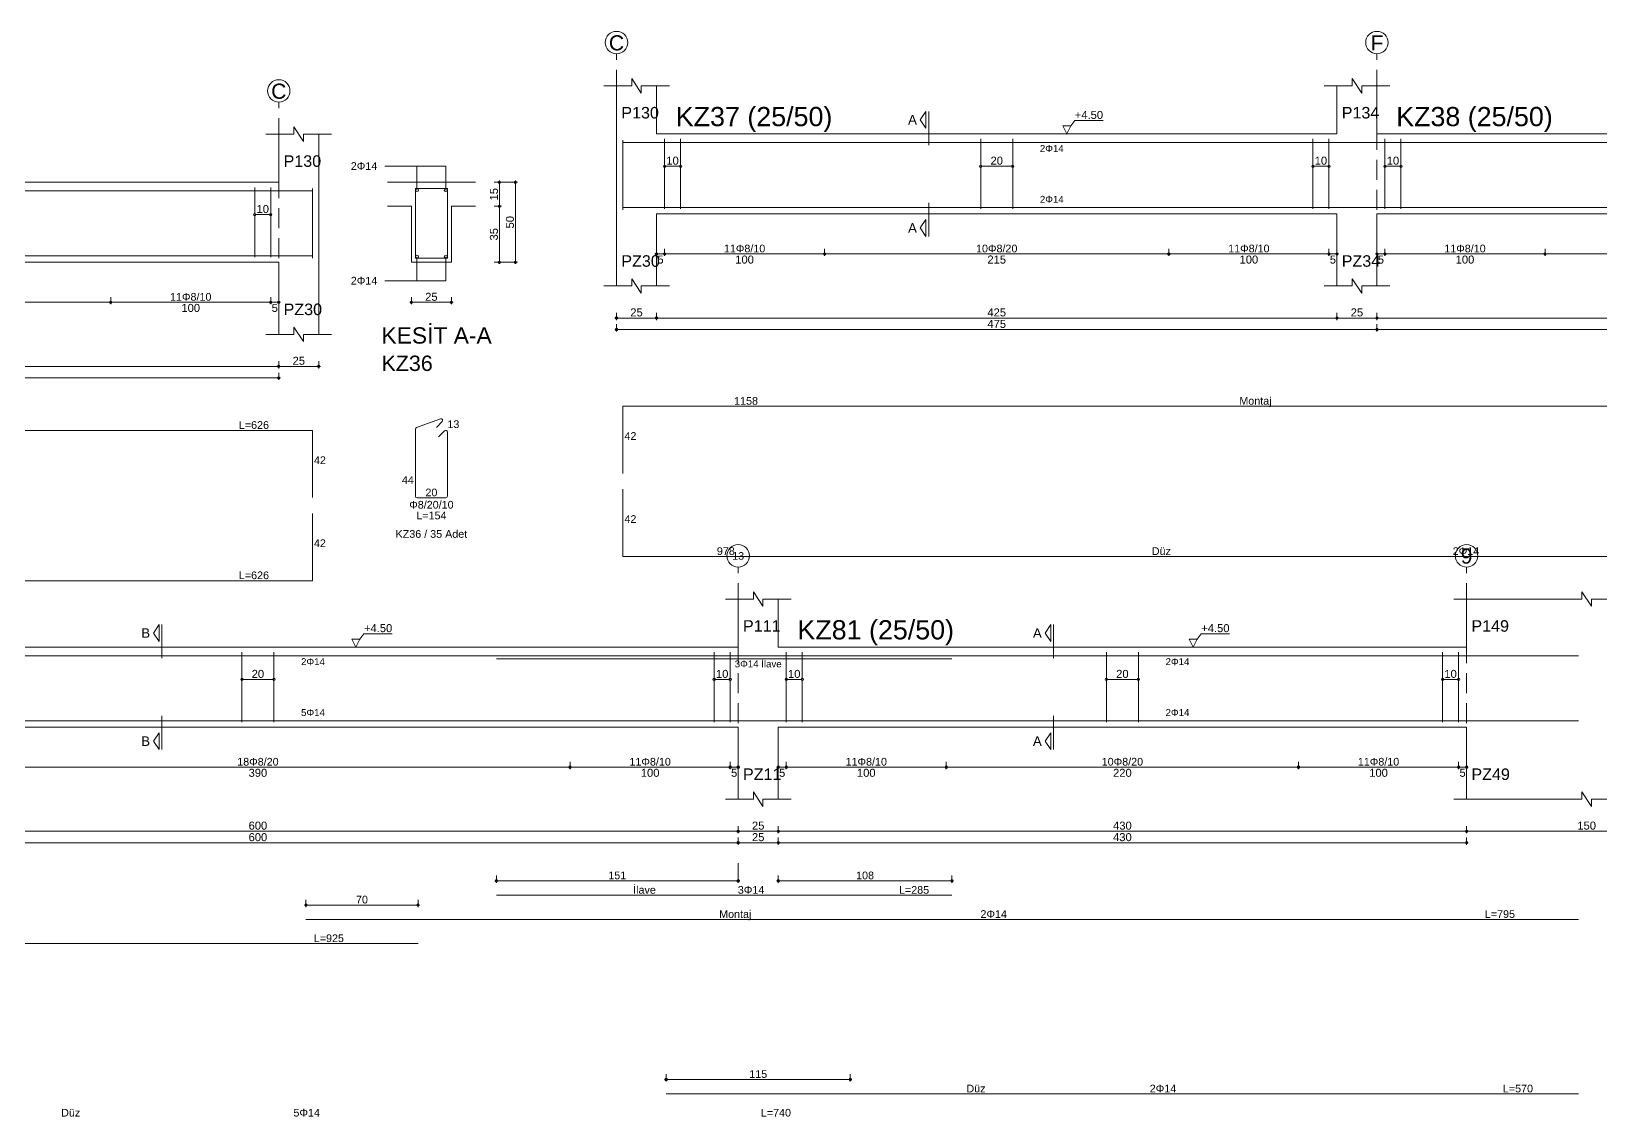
# Model space of a CAD drawing. Header units: millimetres. Extents: x 2232 to 85269, y -3593 to 5869.
# Drawn here: x 23873 to 25343, y -2562 to -1545 of the extents above; entities that cross this region are included whole.
import ezdxf

# ---------------------------------------------------------------- set-up
doc = ezdxf.new("R2010")
doc.units = ezdxf.units.MM
doc.linetypes.add('DASHDOT2', pattern=[12.7, 6.35, -3.175, 0, -3.175])
doc.linetypes.add('DASHED4', pattern=[18.75, 12.5, -6.25])
doc.layers.add('aks', color=251, linetype='DASHDOT2', lineweight=35)
for name, color, linetype in [('Donatı Topl. Uzun. Yazısı', 7, 'Continuous'), ('Donatı Uz. Yazısı', 7, 'Continuous'), ('Donatı Yazısı', 7, 'Continuous'), ('Donatı Çizgisi', 7, 'Continuous'), ('Kiriş', 7, 'Continuous'), ('Standart', 7, 'Continuous'), ('Ölçülendirme', 7, 'Continuous')]:
    doc.layers.add(name, color=color, linetype=linetype)
doc.styles.add('arial_1_18', font='arial.ttf', dxfattribs={"height": 0.2})

# ---------------------------------------------------------------- blocks, each defined once
blk = doc.blocks.new('IDE212Entity7296')
at = {"layer": 'aks', "color": 30, "linetype": 'DASHED4', "lineweight": 5}
for points in [[(21820.66, 2001.7), (21820.66, 2136.7)], [(22345.66, 2001.7), (22345.66, 2136.7)]]:
    blk.add_lwpolyline(points, dxfattribs=at)
at = {"layer": 'aks', "color": 1, "linetype": 'Continuous', "lineweight": 5}
for centre in [(21820.66, 2143.7), (22345.66, 2143.7)]:
    blk.add_circle(centre, 7, dxfattribs=at)
at = {"layer": 'Donatı Çizgisi', "color": 5, "linetype": 'Continuous', "lineweight": 5}
for points in [[(21824.66, 2039.3), (21824.66, 2082.7)], [(21824.66, 2081.3), (22366.66, 2081.3)], [(21850.66, 2039.9), (21850.66, 2083.5)], [(21860.66, 2039.9), (21860.66, 2083.5)], [(22085.66, 2039.9), (22085.66, 2083.5)], [(22105.66, 2039.9), (22105.66, 2083.5)], [(22330.66, 2039.9), (22330.66, 2083.5)], [(22340.66, 2039.9), (22340.66, 2083.5)], [(22366.66, 2039.3), (22366.66, 2082.7)], [(22431, 2039.2), (22431, 2082.8)], [(22431, 2082.8), (22451, 2082.8)], [(22451, 2039.2), (22451, 2082.8)], [(21824.66, 2040.7), (22366.66, 2040.7)], [(22431, 2039.2), (22451, 2039.2)], [(21824.66, 1889.7), (21824.66, 1931.7)], [(21824.66, 1931.7), (22366.66, 1931.7)], [(22366.66, 1889.7), (22366.66, 1931.7)], [(22431, 1890.62), (22431, 1932.49)], [(22431.67, 1933.44), (22446.67, 1938.91)], [(22444.1, 1933.59), (22447.74, 1937.23)], [(22445.48, 1927.68), (22449.25, 1931.46)], [(22451, 1890.62), (22451, 1930.74)], [(22432.02, 1889.6), (22449.98, 1889.6)], [(21824.66, 1837.85), (21824.66, 1879.85)], [(22366.66, 1837.85), (22366.66, 1879.85)], [(21824.66, 1837.85), (22366.66, 1837.85)]]:
    blk.add_lwpolyline(points, dxfattribs=at)
for centre in [(22432, 2081.8), (22450, 2081.8), (22432, 2040.2), (22450, 2040.2)]:
    blk.add_circle(centre, 1, dxfattribs=at)
for centre, start, end in [((22432.02, 1932.49), 110, 180), ((22447.02, 1937.95), 315, 110), ((22449.98, 1930.74), 0, 135), ((22432.02, 1890.62), 180, 270), ((22449.98, 1890.62), 270, 0)]:
    blk.add_arc(centre, 1.02, start, end, dxfattribs=at)
at = {"layer": 'Kiriş', "color": 1, "linetype": 'Continuous', "lineweight": 5}
for points in [[(21830.16, 2116.7), (21830.16, 2121.2)], [(21836.16, 2112.2), (21830.16, 2121.2)], [(22355.16, 2116.7), (22355.16, 2121.2)], [(22361.16, 2112.2), (22355.16, 2121.2)], [(21812.66, 2116.7), (21830.16, 2116.7)], [(21820.66, 1991.7), (21820.66, 2116.7)], [(21836.16, 2112.2), (21836.16, 2116.7)], [(21836.16, 2116.7), (21853.66, 2116.7)], [(21845.66, 2086.7), (21845.66, 2116.7)], [(22337.66, 2116.7), (22355.16, 2116.7)], [(22345.66, 2086.7), (22345.66, 2116.7)], [(22361.16, 2116.7), (22378.66, 2116.7)], [(22361.16, 2112.2), (22361.16, 2116.7)], [(22370.66, 1991.7), (22370.66, 2116.7)], [(21845.66, 2086.7), (22345.66, 2086.7)], [(22413.5, 2086.7), (22468.5, 2086.7)], [(22413.5, 2071.7), (22428.5, 2071.7)], [(22428.5, 2036.7), (22428.5, 2071.7)], [(22453.5, 2071.7), (22468.5, 2071.7)], [(22453.5, 2036.7), (22453.5, 2071.7)], [(21845.66, 2036.7), (22345.66, 2036.7)], [(21845.66, 1991.7), (21845.66, 2036.7)], [(22345.66, 1991.7), (22345.66, 2036.7)], [(22428.5, 2036.7), (22453.5, 2036.7)], [(21812.66, 1991.7), (21830.16, 1991.7)], [(21836.16, 1987.2), (21830.16, 1996.2)], [(21830.16, 1991.7), (21830.16, 1996.2)], [(21836.16, 1991.7), (21853.66, 1991.7)], [(21836.16, 1987.2), (21836.16, 1991.7)], [(22337.66, 1991.7), (22355.16, 1991.7)], [(22361.16, 1987.2), (22355.16, 1996.2)], [(22355.16, 1991.7), (22355.16, 1996.2)], [(22361.16, 1991.7), (22378.66, 1991.7)], [(22361.16, 1987.2), (22361.16, 1991.7)]]:
    blk.add_lwpolyline(points, dxfattribs=at)
at = {"layer": 'Ölçülendirme', "color": 1, "linetype": 'Continuous', "lineweight": 5}
for points in [[(22040.41, 2095.45), (22043.91, 2100.7)], [(22043.91, 2090.2), (22043.91, 2100.7)], [(22045.66, 2079.7), (22045.66, 2100.7)], [(22043.91, 2090.2), (22040.41, 2095.45)], [(22146.91, 2086.7), (22144.41, 2091.7)], [(22144.41, 2091.7), (22149.41, 2091.7)], [(22149.41, 2091.7), (22146.91, 2086.7)], [(22149.41, 2091.7), (22151.91, 2095.03)], [(22151.91, 2095.03), (22169.59, 2095.03)], [(22412, 2096.8), (22450, 2096.8)], [(22432, 2081.8), (22432, 2096.8)], [(22450, 2081.8), (22450, 2096.8)], [(22146.91, 2086.7), (22146.91, 2086.7)], [(22480.25, 2086.7), (22494.75, 2086.7)], [(22483.5, 2035.7), (22483.5, 2087.7)], [(22493.5, 2035.7), (22493.5, 2087.7)], [(22480.25, 2071.7), (22484.75, 2071.7)], [(21850.66, 2066.5), (21860.66, 2066.5)], [(22085.66, 2066.5), (22105.66, 2066.5)], [(22330.66, 2066.5), (22340.66, 2066.5)], [(22045.66, 2022.7), (22045.66, 2043.7)], [(22432, 2025.2), (22432, 2040.2)], [(22450, 2025.2), (22450, 2040.2)], [(22040.41, 2027.95), (22043.91, 2033.2)], [(22043.91, 2022.7), (22043.91, 2033.2)], [(22480.25, 2036.7), (22494.75, 2036.7)], [(22043.91, 2022.7), (22040.41, 2027.95)], [(22412, 2025.2), (22450, 2025.2)], [(21844.66, 2011.7), (22346.66, 2011.7)], [(21845.66, 2010.45), (21845.66, 2014.95)], [(21850.66, 2010.45), (21850.66, 2014.95)], [(21950.66, 2010.45), (21950.66, 2014.95)], [(22240.66, 2010.45), (22240.66, 2014.95)], [(22340.66, 2010.45), (22340.66, 2014.95)], [(22345.66, 2010.45), (22345.66, 2014.95)], [(22427.5, 2011.7), (22454.5, 2011.7)], [(22428.5, 2010.45), (22428.5, 2014.95)], [(22453.5, 2010.45), (22453.5, 2014.95)], [(21819.66, 1971.7), (22371.66, 1971.7)], [(21820.66, 1970.45), (21820.66, 1974.95)], [(21845.66, 1970.45), (21845.66, 1974.95)], [(22345.66, 1970.45), (22345.66, 1974.95)], [(22370.66, 1970.45), (22370.66, 1974.95)], [(21819.66, 1964.5), (22346.66, 1964.5)], [(21820.66, 1963.25), (21820.66, 1967.75)], [(22345.66, 1963.25), (22345.66, 1967.75)]]:
    blk.add_lwpolyline(points, dxfattribs=at)
for centre in [(22483.5, 2086.7), (22493.5, 2086.7), (22483.5, 2071.7), (21850.66, 2066.5), (21860.66, 2066.5), (22085.66, 2066.5), (22105.66, 2066.5), (22330.66, 2066.5), (22340.66, 2066.5), (22483.5, 2036.7), (22493.5, 2036.7), (21845.66, 2011.7), (21850.66, 2011.7), (21850.66, 2011.7), (21950.66, 2011.7), (21950.66, 2011.7), (22240.66, 2011.7), (22240.66, 2011.7), (22340.66, 2011.7), (22340.66, 2011.7), (22345.66, 2011.7), (22428.5, 2011.7), (22453.5, 2011.7), (21820.66, 1971.7), (21845.66, 1971.7), (21845.66, 1971.7), (22345.66, 1971.7), (22345.66, 1971.7), (22370.66, 1971.7), (21820.66, 1964.5), (22345.66, 1964.5)]:
    blk.add_circle(centre, 0.75, dxfattribs=at)
at = {"layer": 'aks', "color": 1, "linetype": 'Continuous', "lineweight": 5, "style": 'arial_1_18'}
for s, p in [('A', (21816.26, 2138.82)), ('C', (22340.9, 2138.82))]:
    blk.add_text(s, height=9.45, dxfattribs=at).set_placement(p)
at = {"layer": 'Donatı Topl. Uzun. Yazısı', "color": 1, "linetype": 'Continuous', "lineweight": 5, "style": 'arial_1_18'}
for s, p in [('L=626', (22320.73, 1932.66)), ('L=154', (22431.58, 1876.16)), ('L=626', (22320.73, 1838.81))]:
    blk.add_text(s, height=4.8, dxfattribs=at).set_placement(p)
at = {"layer": 'Donatı Uz. Yazısı', "color": 1, "linetype": 'Continuous', "lineweight": 5, "style": 'arial_1_18'}
for s, p in [('542', (21857.18, 1932.66)), ('13', (22451, 1933.2)), ('42', (21825.62, 1910.7)), ('42', (22367.62, 1910.7)), ('44', (22422.58, 1898.32)), ('20', (22437.27, 1890.56)), ('42', (21825.62, 1858.85)), ('42', (22367.62, 1858.85)), ('542', (21857.18, 1838.81))]:
    blk.add_text(s, height=4.8, dxfattribs=at).set_placement(p)
at = {"layer": 'Donatı Yazısı', "color": 5, "linetype": 'Continuous', "lineweight": 5, "style": 'arial_1_18'}
for s, p in [('2Φ14', (22390.66, 2094.4)), ('2Φ14', (22390.66, 2022.8)), ('2Φ14', (22111.92, 1932.66)), ('Φ8/20/10', (22427.14, 1882.88)), ('KZ36 / 35 Adet', (22418.63, 1864.64)), ('2Φ14', (22111.92, 1838.81))]:
    blk.add_text(s, height=4.8, dxfattribs=at).set_placement(p)
for p in [(22122.62, 2075.42), (22122.62, 2043.66)]:
    blk.add_text('2Φ14', height=4.32, rotation=360, dxfattribs=at).set_placement(p)
at = {"layer": 'Donatı Yazısı', "color": 1, "linetype": 'Continuous', "lineweight": 5, "style": 'arial_1_18'}
for s, p in [('Montaj', (21994.23, 1932.66)), ('Düz', (22002.44, 1838.81))]:
    blk.add_text(s, height=4.8, dxfattribs=at).set_placement(p)
at = {"layer": 'Kiriş', "color": 1, "linetype": 'Continuous', "lineweight": 5, "style": 'arial_1_18'}
for s, height, p in [('P123', 7.2, (21823.66, 2096.3)), ('KZ36 (25/50)', 12, (21857.66, 2091.5)), ('P130', 7.2, (22348.66, 2096.3)), ('PZ23', 7.2, (21823.66, 2003.7)), ('PZ30', 7.2, (22348.66, 2003.7)), ('KESİT A-A', 10.2, (22409.8, 1985.9)), ('KZ36', 9.6, (22409.8, 1968.82))]:
    blk.add_text(s, height=height, dxfattribs=at).set_placement(p)
at = {"layer": 'Ölçülendirme', "color": 1, "linetype": 'Continuous', "lineweight": 5, "style": 'arial_1_18'}
for s, height, p in [('A', 5.95, (22032.77, 2092.48)), ('+4.50', 5, (22151.91, 2096.03)), ('A', 5.95, (22032.77, 2024.98)), ('5', 5, (21846.22, 2005.7)), ('100', 5, (21894.83, 2005.7)), ('290', 5, (22089.83, 2005.7)), ('100', 5, (22284.83, 2005.7)), ('5', 5, (22341.22, 2005.7)), ('25', 5, (22437.11, 2012.66)), ('25', 5, (21829.28, 1972.7)), ('500', 5, (22089.83, 1972.7)), ('525', 5, (22089.83, 1965.5)), ('25', 5, (22354.28, 1972.7))]:
    blk.add_text(s, height=height, dxfattribs=at).set_placement(p)
for s, rotation, p in [('15', 90, (22482.54, 2075.32)), ('10', 360, (21851.78, 2067.46)), ('20', 360, (22091.78, 2067.46)), ('10', 360, (22331.78, 2067.46)), ('50', 90, (22492.54, 2057.82)), ('35', 90, (22482.54, 2050.32))]:
    blk.add_text(s, height=5, rotation=rotation, dxfattribs=at).set_placement(p)
at = {"layer": 'Ölçülendirme', "color": 5, "linetype": 'Continuous', "lineweight": 5, "style": 'arial_1_18'}
for s, p in [('11Φ8/10', (21887.73, 2012.7)), ('13Φ8/20', (22082.73, 2012.7)), ('11Φ8/10', (22277.73, 2012.7))]:
    blk.add_text(s, height=4.8, dxfattribs=at).set_placement(p)
blk = doc.blocks.new('IDE212Entity7297')
at = {"layer": 'aks', "color": 30, "linetype": 'DASHED4', "lineweight": 5}
for points in [[(22556.63, 2031.9), (22556.63, 2166.9)], [(23031.63, 2031.9), (23031.63, 2166.9)]]:
    blk.add_lwpolyline(points, dxfattribs=at)
at = {"layer": 'aks', "color": 1, "linetype": 'Continuous', "lineweight": 5}
for centre in [(22556.63, 2173.9), (23031.63, 2173.9)]:
    blk.add_circle(centre, 7, dxfattribs=at)
at = {"layer": 'Donatı Çizgisi', "color": 5, "linetype": 'Continuous', "lineweight": 5}
for points in [[(22560.63, 2069.5), (22560.63, 2112.9)], [(22560.63, 2111.5), (25287.63, 2111.5)], [(22586.63, 2070.1), (22586.63, 2113.7)], [(22596.63, 2070.1), (22596.63, 2113.7)], [(22784.13, 2070.1), (22784.13, 2113.7)], [(22804.13, 2070.1), (22804.13, 2113.7)], [(22991.63, 2070.1), (22991.63, 2113.7)], [(23001.63, 2070.1), (23001.63, 2113.7)], [(23036.63, 2070.1), (23036.63, 2113.7)], [(23046.63, 2070.1), (23046.63, 2113.7)], [(22560.63, 2070.9), (25287.63, 2070.9)], [(22560.63, 1904.8), (22560.63, 1946.8)], [(22560.63, 1946.8), (23718.3, 1946.8)], [(22560.63, 1852.95), (22560.63, 1894.95)], [(22560.63, 1852.95), (23538.63, 1852.95)]]:
    blk.add_lwpolyline(points, dxfattribs=at)
at = {"layer": 'Kiriş', "color": 1, "linetype": 'Continuous', "lineweight": 5}
for points in [[(22548.63, 2146.9), (22566.13, 2146.9)], [(22556.63, 2021.9), (22556.63, 2146.9)], [(22566.13, 2146.9), (22566.13, 2151.4)], [(22572.13, 2142.4), (22566.13, 2151.4)], [(22572.13, 2142.4), (22572.13, 2146.9)], [(22572.13, 2146.9), (22589.63, 2146.9)], [(22581.63, 2116.9), (22581.63, 2146.9)], [(22998.63, 2146.9), (23016.13, 2146.9)], [(23006.63, 2116.9), (23006.63, 2146.9)], [(23016.13, 2146.9), (23016.13, 2151.4)], [(23022.13, 2142.4), (23016.13, 2151.4)], [(23022.13, 2146.9), (23039.63, 2146.9)], [(23022.13, 2142.4), (23022.13, 2146.9)], [(23031.63, 2116.9), (23031.63, 2146.9)], [(22581.63, 2116.9), (23006.63, 2116.9)], [(23031.63, 2116.9), (23466.63, 2116.9)], [(22581.63, 2066.9), (23006.63, 2066.9)], [(22581.63, 2021.9), (22581.63, 2066.9)], [(23006.63, 2021.9), (23006.63, 2066.9)], [(23031.63, 2066.9), (23466.63, 2066.9)], [(23031.63, 2021.9), (23031.63, 2066.9)], [(22548.63, 2021.9), (22566.13, 2021.9)], [(22572.13, 2017.4), (22566.13, 2026.4)], [(22566.13, 2021.9), (22566.13, 2026.4)], [(22572.13, 2021.9), (22589.63, 2021.9)], [(22572.13, 2017.4), (22572.13, 2021.9)], [(22998.63, 2021.9), (23016.13, 2021.9)], [(23022.13, 2017.4), (23016.13, 2026.4)], [(23016.13, 2021.9), (23016.13, 2026.4)], [(23022.13, 2021.9), (23039.63, 2021.9)], [(23022.13, 2017.4), (23022.13, 2021.9)]]:
    blk.add_lwpolyline(points, dxfattribs=at)
at = {"layer": 'Ölçülendirme', "color": 1, "linetype": 'Continuous', "lineweight": 5}
for points in [[(22746.38, 2125.65), (22749.88, 2130.9)], [(22749.88, 2120.4), (22749.88, 2130.9)], [(22751.63, 2109.9), (22751.63, 2130.9)], [(22749.88, 2120.4), (22746.38, 2125.65)], [(22837.88, 2116.9), (22835.38, 2121.9)], [(22835.38, 2121.9), (22840.38, 2121.9)], [(22840.38, 2121.9), (22837.88, 2116.9)], [(22840.38, 2121.9), (22842.88, 2125.23)], [(22842.88, 2125.23), (22860.56, 2125.23)], [(22837.88, 2116.9), (22837.88, 2116.9)], [(22586.63, 2096.7), (22596.63, 2096.7)], [(22784.13, 2096.7), (22804.13, 2096.7)], [(22991.63, 2096.7), (23001.63, 2096.7)], [(23036.63, 2096.7), (23046.63, 2096.7)], [(22751.63, 2052.9), (22751.63, 2073.9)], [(22746.38, 2058.15), (22749.88, 2063.4)], [(22749.88, 2052.9), (22749.88, 2063.4)], [(22749.88, 2052.9), (22746.38, 2058.15)], [(22580.63, 2041.9), (23007.63, 2041.9)], [(22581.63, 2040.65), (22581.63, 2045.15)], [(22586.63, 2040.65), (22586.63, 2045.15)], [(22686.63, 2040.65), (22686.63, 2045.15)], [(22901.63, 2040.65), (22901.63, 2045.15)], [(23001.63, 2040.65), (23001.63, 2045.15)], [(23006.63, 2040.65), (23006.63, 2045.15)], [(23030.63, 2041.9), (23467.63, 2041.9)], [(23031.63, 2040.65), (23031.63, 2045.15)], [(23036.63, 2040.65), (23036.63, 2045.15)], [(23136.63, 2040.65), (23136.63, 2045.15)], [(22555.63, 2001.9), (25292.63, 2001.9)], [(22556.63, 2000.65), (22556.63, 2005.15)], [(22581.63, 2000.65), (22581.63, 2005.15)], [(23006.63, 2000.65), (23006.63, 2005.15)], [(23031.63, 2000.65), (23031.63, 2005.15)], [(22555.63, 1994.7), (25292.63, 1994.7)], [(22556.63, 1993.45), (22556.63, 1997.95)], [(23031.63, 1993.45), (23031.63, 1997.95)]]:
    blk.add_lwpolyline(points, dxfattribs=at)
for centre in [(22586.63, 2096.7), (22596.63, 2096.7), (22784.13, 2096.7), (22804.13, 2096.7), (22991.63, 2096.7), (23001.63, 2096.7), (23036.63, 2096.7), (23046.63, 2096.7), (22581.63, 2041.9), (22586.63, 2041.9), (22586.63, 2041.9), (22686.63, 2041.9), (22686.63, 2041.9), (22901.63, 2041.9), (22901.63, 2041.9), (23001.63, 2041.9), (23001.63, 2041.9), (23006.63, 2041.9), (23031.63, 2041.9), (23036.63, 2041.9), (23036.63, 2041.9), (23136.63, 2041.9), (23136.63, 2041.9), (22556.63, 2001.9), (22581.63, 2001.9), (22581.63, 2001.9), (23006.63, 2001.9), (23006.63, 2001.9), (23031.63, 2001.9), (23031.63, 2001.9), (22556.63, 1994.7), (23031.63, 1994.7), (23031.63, 1994.7)]:
    blk.add_circle(centre, 0.75, dxfattribs=at)
at = {"layer": 'aks', "color": 1, "linetype": 'Continuous', "lineweight": 5, "style": 'arial_1_18'}
for s, p in [('C', (22551.87, 2169.02)), ('F', (23027.6, 2169.02))]:
    blk.add_text(s, height=9.45, dxfattribs=at).set_placement(p)
at = {"layer": 'Donatı Uz. Yazısı', "color": 1, "linetype": 'Continuous', "lineweight": 5, "style": 'arial_1_18'}
for s, p in [('1158', (22630.09, 1947.76)), ('42', (22561.59, 1925.8)), ('42', (22561.59, 1873.95)), ('978', (22619.31, 1853.91))]:
    blk.add_text(s, height=4.8, dxfattribs=at).set_placement(p)
at = {"layer": 'Donatı Yazısı', "color": 5, "linetype": 'Continuous', "lineweight": 5, "style": 'arial_1_18'}
for p in [(22821.09, 2105.62), (22821.09, 2073.86)]:
    blk.add_text('2Φ14', height=4.32, rotation=360, dxfattribs=at).set_placement(p)
at = {"layer": 'Donatı Yazısı', "color": 1, "linetype": 'Continuous', "lineweight": 5, "style": 'arial_1_18'}
for s, p in [('Montaj', (22945.69, 1947.76)), ('Düz', (22891.01, 1853.91))]:
    blk.add_text(s, height=4.8, dxfattribs=at).set_placement(p)
at = {"layer": 'Donatı Yazısı', "color": 5, "linetype": 'Continuous', "lineweight": 5, "style": 'arial_1_18'}
blk.add_text('2Φ14', height=4.8, dxfattribs=at).set_placement((23078.97, 1853.91))
at = {"layer": 'Kiriş', "color": 1, "linetype": 'Continuous', "lineweight": 5, "style": 'arial_1_18'}
for s, height, p in [('P130', 7.2, (22559.63, 2126.5)), ('KZ37 (25/50)', 12, (22593.63, 2121.7)), ('P134', 7.2, (23009.63, 2126.5)), ('KZ38 (25/50)', 12, (23043.63, 2121.7)), ('PZ30', 7.2, (22559.63, 2033.9)), ('PZ34', 7.2, (23009.63, 2033.9))]:
    blk.add_text(s, height=height, dxfattribs=at).set_placement(p)
at = {"layer": 'Ölçülendirme', "color": 1, "linetype": 'Continuous', "lineweight": 5, "style": 'arial_1_18'}
for s, height, p in [('A', 5.95, (22738.74, 2122.68)), ('+4.50', 5, (22842.88, 2126.23)), ('A', 5.95, (22738.74, 2055.18)), ('5', 5, (22582.19, 2035.9)), ('100', 5, (22630.8, 2035.9)), ('215', 5, (22788.3, 2035.9)), ('100', 5, (22945.8, 2035.9)), ('5', 5, (23002.19, 2035.9)), ('5', 5, (23032.19, 2035.9)), ('100', 5, (23080.8, 2035.9)), ('25', 5, (22565.25, 2002.9)), ('425', 5, (22788.3, 2002.9)), ('475', 5, (22788.3, 1995.7)), ('25', 5, (23015.25, 2002.9))]:
    blk.add_text(s, height=height, dxfattribs=at).set_placement(p)
for s, p in [('10', (22587.75, 2097.66)), ('20', (22790.25, 2097.66)), ('10', (22992.75, 2097.66)), ('10', (23037.75, 2097.66))]:
    blk.add_text(s, height=5, rotation=360, dxfattribs=at).set_placement(p)
at = {"layer": 'Ölçülendirme', "color": 5, "linetype": 'Continuous', "lineweight": 5, "style": 'arial_1_18'}
for s, p in [('11Φ8/10', (22623.7, 2042.9)), ('10Φ8/20', (22781.2, 2042.9)), ('11Φ8/10', (22938.7, 2042.9)), ('11Φ8/10', (23073.7, 2042.9))]:
    blk.add_text(s, height=4.8, dxfattribs=at).set_placement(p)
blk = doc.blocks.new('IDE212Entity7330')
at = {"layer": 'aks', "color": 30, "linetype": 'DASHED4', "lineweight": 5}
for points in [[(23264.7, 1678.85), (23264.7, 1813.85)], [(23719.7, 1678.85), (23719.7, 1813.85)], [(23264.7, 1617.85), (23264.7, 1628.85)]]:
    blk.add_lwpolyline(points, dxfattribs=at)
at = {"layer": 'aks', "color": 1, "linetype": 'Continuous', "lineweight": 5}
for centre in [(23264.7, 1820.85), (23719.7, 1820.85)]:
    blk.add_circle(centre, 7, dxfattribs=at)
at = {"layer": 'Donatı Çizgisi', "color": 5, "linetype": 'Continuous', "lineweight": 5}
for points in [[(22139.7, 1758.45), (23789.7, 1758.45)], [(22954.7, 1717.05), (22954.7, 1760.65)], [(22974.7, 1717.05), (22974.7, 1760.65)], [(23113.7, 1756.45), (23398.2, 1756.45)], [(23249.7, 1717.05), (23249.7, 1760.65)], [(23259.7, 1717.05), (23259.7, 1760.65)], [(23294.7, 1717.05), (23294.7, 1760.65)], [(23304.7, 1717.05), (23304.7, 1760.65)], [(23494.7, 1717.05), (23494.7, 1760.65)], [(23514.7, 1717.05), (23514.7, 1760.65)], [(23704.7, 1717.05), (23704.7, 1760.65)], [(23714.7, 1717.05), (23714.7, 1760.65)], [(22139.7, 1717.85), (23789.7, 1717.85)], [(23113.7, 1608.85), (23398.2, 1608.85)], [(22994.7, 1593.75), (23789.7, 1593.75)], [(22139.7, 1578.65), (23064.7, 1578.65)], [(23219.7, 1484.8), (23789.7, 1484.8)]]:
    blk.add_lwpolyline(points, dxfattribs=at)
at = {"layer": 'Kiriş', "color": 1, "linetype": 'Continuous', "lineweight": 5}
for points in [[(23256.7, 1793.85), (23274.2, 1793.85)], [(23264.7, 1763.85), (23264.7, 1793.85)], [(23274.2, 1793.85), (23274.2, 1798.35)], [(23280.2, 1789.35), (23274.2, 1798.35)], [(23280.2, 1793.85), (23297.7, 1793.85)], [(23280.2, 1789.35), (23280.2, 1793.85)], [(23289.7, 1763.85), (23289.7, 1793.85)], [(23711.7, 1793.85), (23791.7, 1793.85)], [(23719.7, 1763.85), (23719.7, 1793.85)], [(23791.7, 1793.85), (23791.7, 1798.35)], [(23797.7, 1789.35), (23791.7, 1798.35)], [(23797.7, 1793.85), (23877.7, 1793.85)], [(23797.7, 1789.35), (23797.7, 1793.85)], [(22664.7, 1763.85), (23264.7, 1763.85)], [(23289.7, 1763.85), (23719.7, 1763.85)], [(22664.7, 1713.85), (23264.7, 1713.85)], [(23264.7, 1668.85), (23264.7, 1713.85)], [(23289.7, 1713.85), (23719.7, 1713.85)], [(23289.7, 1668.85), (23289.7, 1713.85)], [(23719.7, 1668.85), (23719.7, 1713.85)], [(23256.7, 1668.85), (23274.2, 1668.85)], [(23280.2, 1664.35), (23274.2, 1673.35)], [(23274.2, 1668.85), (23274.2, 1673.35)], [(23280.2, 1668.85), (23297.7, 1668.85)], [(23280.2, 1664.35), (23280.2, 1668.85)], [(23711.7, 1668.85), (23791.7, 1668.85)], [(23797.7, 1664.35), (23791.7, 1673.35)], [(23791.7, 1668.85), (23791.7, 1673.35)], [(23797.7, 1668.85), (23877.7, 1668.85)], [(23797.7, 1664.35), (23797.7, 1668.85)]]:
    blk.add_lwpolyline(points, dxfattribs=at)
at = {"layer": 'Ölçülendirme', "color": 1, "linetype": 'Continuous', "lineweight": 5}
for points in [[(22899.45, 1772.6), (22902.95, 1777.85)], [(22902.95, 1767.35), (22902.95, 1777.85)], [(22904.7, 1756.85), (22904.7, 1777.85)], [(23456.45, 1772.6), (23459.95, 1777.85)], [(23459.95, 1767.35), (23459.95, 1777.85)], [(23461.7, 1756.85), (23461.7, 1777.85)], [(22902.95, 1767.35), (22899.45, 1772.6)], [(23025.95, 1763.85), (23023.45, 1768.85)], [(23023.45, 1768.85), (23028.45, 1768.85)], [(23028.45, 1768.85), (23025.95, 1763.85)], [(23028.45, 1768.85), (23030.95, 1772.18)], [(23030.95, 1772.18), (23048.62, 1772.18)], [(23459.95, 1767.35), (23456.45, 1772.6)], [(23548.95, 1763.85), (23546.45, 1768.85)], [(23546.45, 1768.85), (23551.45, 1768.85)], [(23551.45, 1768.85), (23548.95, 1763.85)], [(23551.45, 1768.85), (23553.95, 1772.18)], [(23553.95, 1772.18), (23571.62, 1772.18)], [(23025.95, 1763.85), (23025.95, 1763.85)], [(23548.95, 1763.85), (23548.95, 1763.85)], [(22954.7, 1743.65), (22974.7, 1743.65)], [(23249.7, 1743.65), (23259.7, 1743.65)], [(23294.7, 1743.65), (23304.7, 1743.65)], [(23494.7, 1743.65), (23514.7, 1743.65)], [(23704.7, 1743.65), (23714.7, 1743.65)], [(22904.7, 1699.85), (22904.7, 1720.85)], [(23461.7, 1699.85), (23461.7, 1720.85)], [(22899.45, 1705.1), (22902.95, 1710.35)], [(22902.95, 1699.85), (22902.95, 1710.35)], [(23456.45, 1705.1), (23459.95, 1710.35)], [(23459.95, 1699.85), (23459.95, 1710.35)], [(22902.95, 1699.85), (22899.45, 1705.1)], [(23459.95, 1699.85), (23456.45, 1705.1)], [(22663.7, 1688.85), (23265.7, 1688.85)], [(23159.7, 1687.6), (23159.7, 1692.1)], [(23259.7, 1687.6), (23259.7, 1692.1)], [(23264.7, 1687.6), (23264.7, 1692.1)], [(23288.7, 1688.85), (23720.7, 1688.85)], [(23289.7, 1687.6), (23289.7, 1692.1)], [(23294.7, 1687.6), (23294.7, 1692.1)], [(23394.7, 1687.6), (23394.7, 1692.1)], [(23614.7, 1687.6), (23614.7, 1692.1)], [(23714.7, 1687.6), (23714.7, 1692.1)], [(23719.7, 1687.6), (23719.7, 1692.1)], [(22058.7, 1648.85), (23870.7, 1648.85)], [(23264.7, 1647.6), (23264.7, 1652.1)], [(23289.7, 1647.6), (23289.7, 1652.1)], [(23719.7, 1647.6), (23719.7, 1652.1)], [(22208.7, 1641.65), (23720.7, 1641.65)], [(23264.7, 1640.4), (23264.7, 1644.9)], [(23289.7, 1640.4), (23289.7, 1644.9)], [(23719.7, 1640.4), (23719.7, 1644.9)], [(23112.7, 1617.85), (23265.7, 1617.85)], [(23113.7, 1616.6), (23113.7, 1621.1)], [(23264.7, 1616.6), (23264.7, 1621.1)], [(23288.7, 1617.85), (23399.2, 1617.85)], [(23289.7, 1616.6), (23289.7, 1621.1)], [(23398.2, 1616.6), (23398.2, 1621.1)], [(22993.7, 1602.75), (23065.7, 1602.75)], [(22994.7, 1601.5), (22994.7, 1606)], [(23064.7, 1601.5), (23064.7, 1606)], [(23218.7, 1493.8), (23335.7, 1493.8)], [(23219.7, 1492.55), (23219.7, 1497.05)], [(23334.7, 1492.55), (23334.7, 1497.05)]]:
    blk.add_lwpolyline(points, dxfattribs=at)
for centre in [(22954.7, 1743.65), (22974.7, 1743.65), (23249.7, 1743.65), (23259.7, 1743.65), (23294.7, 1743.65), (23304.7, 1743.65), (23494.7, 1743.65), (23514.7, 1743.65), (23704.7, 1743.65), (23714.7, 1743.65), (23159.7, 1688.85), (23159.7, 1688.85), (23259.7, 1688.85), (23259.7, 1688.85), (23264.7, 1688.85), (23289.7, 1688.85), (23294.7, 1688.85), (23294.7, 1688.85), (23394.7, 1688.85), (23394.7, 1688.85), (23614.7, 1688.85), (23614.7, 1688.85), (23714.7, 1688.85), (23714.7, 1688.85), (23719.7, 1688.85), (23264.7, 1648.85), (23264.7, 1648.85), (23289.7, 1648.85), (23289.7, 1648.85), (23719.7, 1648.85), (23719.7, 1648.85), (23264.7, 1641.65), (23264.7, 1641.65), (23289.7, 1641.65), (23289.7, 1641.65), (23719.7, 1641.65), (23113.7, 1617.85), (23264.7, 1617.85), (23289.7, 1617.85), (23398.2, 1617.85), (22994.7, 1602.75), (23064.7, 1602.75), (23219.7, 1493.8), (23334.7, 1493.8)]:
    blk.add_circle(centre, 0.75, dxfattribs=at)
at = {"layer": 'aks', "color": 1, "linetype": 'Continuous', "lineweight": 5, "style": 'arial_1_18'}
for s, height, p in [('9', 9.45, (23716.03, 1815.97)), ('13', 4.725, (23261.03, 1818.41))]:
    blk.add_text(s, height=height, dxfattribs=at).set_placement(p)
at = {"layer": 'Donatı Topl. Uzun. Yazısı', "color": 1, "linetype": 'Continuous', "lineweight": 5, "style": 'arial_1_18'}
for s, p in [('L=285', (23365.14, 1609.81)), ('L=795', (23731.11, 1594.71)), ('L=925', (22999.61, 1579.61)), ('L=570', (23742.36, 1485.76)), ('L=740', (23278.86, 1470.66))]:
    blk.add_text(s, height=4.8, dxfattribs=at).set_placement(p)
at = {"layer": 'Donatı Yazısı', "color": 5, "linetype": 'Continuous', "lineweight": 5, "style": 'arial_1_18'}
for s, p in [('2Φ14', (22991.66, 1752.57)), ('2Φ14', (23531.66, 1752.57)), ('2Φ14', (23531.66, 1720.81)), ('5Φ14', (22991.66, 1720.81))]:
    blk.add_text(s, height=4.32, rotation=360, dxfattribs=at).set_placement(p)
for s, height, p in [('3Φ14 İlave', 4.32, (23262.54, 1751.17)), ('3Φ14', 4.8, (23264.48, 1609.81)), ('2Φ14', 4.8, (23416.05, 1594.71)), ('2Φ14', 4.8, (23521.8, 1485.76)), ('5Φ14', 4.8, (22986.9, 1470.66))]:
    blk.add_text(s, height=height, dxfattribs=at).set_placement(p)
at = {"layer": 'Donatı Yazısı', "color": 1, "linetype": 'Continuous', "lineweight": 5, "style": 'arial_1_18'}
for s, p in [('İlave', (23199.1, 1609.81)), ('Montaj', (23252.82, 1594.71)), ('Düz', (23407.27, 1485.76)), ('Düz', (22841.77, 1470.66))]:
    blk.add_text(s, height=4.8, dxfattribs=at).set_placement(p)
at = {"layer": 'Kiriş', "color": 1, "linetype": 'Continuous', "lineweight": 5, "style": 'arial_1_18'}
for s, height, p in [('P111', 7.2, (23267.7, 1773.45)), ('KZ81 (25/50)', 12, (23301.7, 1768.65)), ('P149', 7.2, (23722.7, 1773.45)), ('PZ11', 7.2, (23267.7, 1680.85)), ('PZ49', 7.2, (23722.7, 1680.85))]:
    blk.add_text(s, height=height, dxfattribs=at).set_placement(p)
at = {"layer": 'Ölçülendirme', "color": 1, "linetype": 'Continuous', "lineweight": 5, "style": 'arial_1_18'}
for s, height, p in [('B', 5.95, (22891.8, 1769.63)), ('+4.50', 5, (23030.95, 1773.18)), ('A', 5.95, (23448.8, 1769.63)), ('+4.50', 5, (23553.95, 1773.18)), ('B', 5.95, (22891.8, 1702.13)), ('A', 5.95, (23448.8, 1702.13)), ('390', 5, (22958.87, 1682.85)), ('100', 5, (23203.87, 1682.85)), ('5', 5, (23260.25, 1682.85)), ('5', 5, (23290.25, 1682.85)), ('100', 5, (23338.87, 1682.85)), ('220', 5, (23498.87, 1682.85)), ('100', 5, (23658.87, 1682.85)), ('5', 5, (23715.25, 1682.85)), ('600', 5, (22958.87, 1649.85)), ('600', 5, (22958.87, 1642.65)), ('25', 5, (23273.31, 1649.85)), ('25', 5, (23273.31, 1642.65)), ('430', 5, (23498.87, 1649.85)), ('430', 5, (23498.87, 1642.65)), ('150', 5, (23788.87, 1649.85))]:
    blk.add_text(s, height=height, dxfattribs=at).set_placement(p)
for s, p in [('20', (22960.81, 1744.61)), ('10', (23250.81, 1744.61)), ('10', (23295.81, 1744.61)), ('20', (23500.81, 1744.61)), ('10', (23705.81, 1744.61))]:
    blk.add_text(s, height=5, rotation=360, dxfattribs=at).set_placement(p)
at = {"layer": 'Ölçülendirme', "color": 5, "linetype": 'Continuous', "lineweight": 5, "style": 'arial_1_18'}
for s, p in [('18Φ8/20', (22951.77, 1689.85)), ('11Φ8/10', (23196.77, 1689.85)), ('11Φ8/10', (23331.77, 1689.85)), ('10Φ8/20', (23491.77, 1689.85)), ('11Φ8/10', (23651.77, 1689.85)), ('151', (23183.6, 1618.85)), ('108', (23338.35, 1618.85)), ('70', (23025.97, 1603.75)), ('115', (23271.6, 1494.8))]:
    blk.add_text(s, height=4.8, dxfattribs=at).set_placement(p)

msp = doc.modelspace()

# ---------------------------------------------------------------- block references
at = {"layer": 'Standart', "xscale": 1.5, "yscale": 1.5, "zscale": 1.5}
for name, p in [('IDE212Entity7297', (-9413.9, -4816.6)), ('IDE212Entity7296', (-9413.9, -4816.6)), ('IDE212Entity7330', (-10362, -4767.8))]:
    msp.add_blockref(name, p, dxfattribs=at)

doc.saveas('drawing.dxf')
